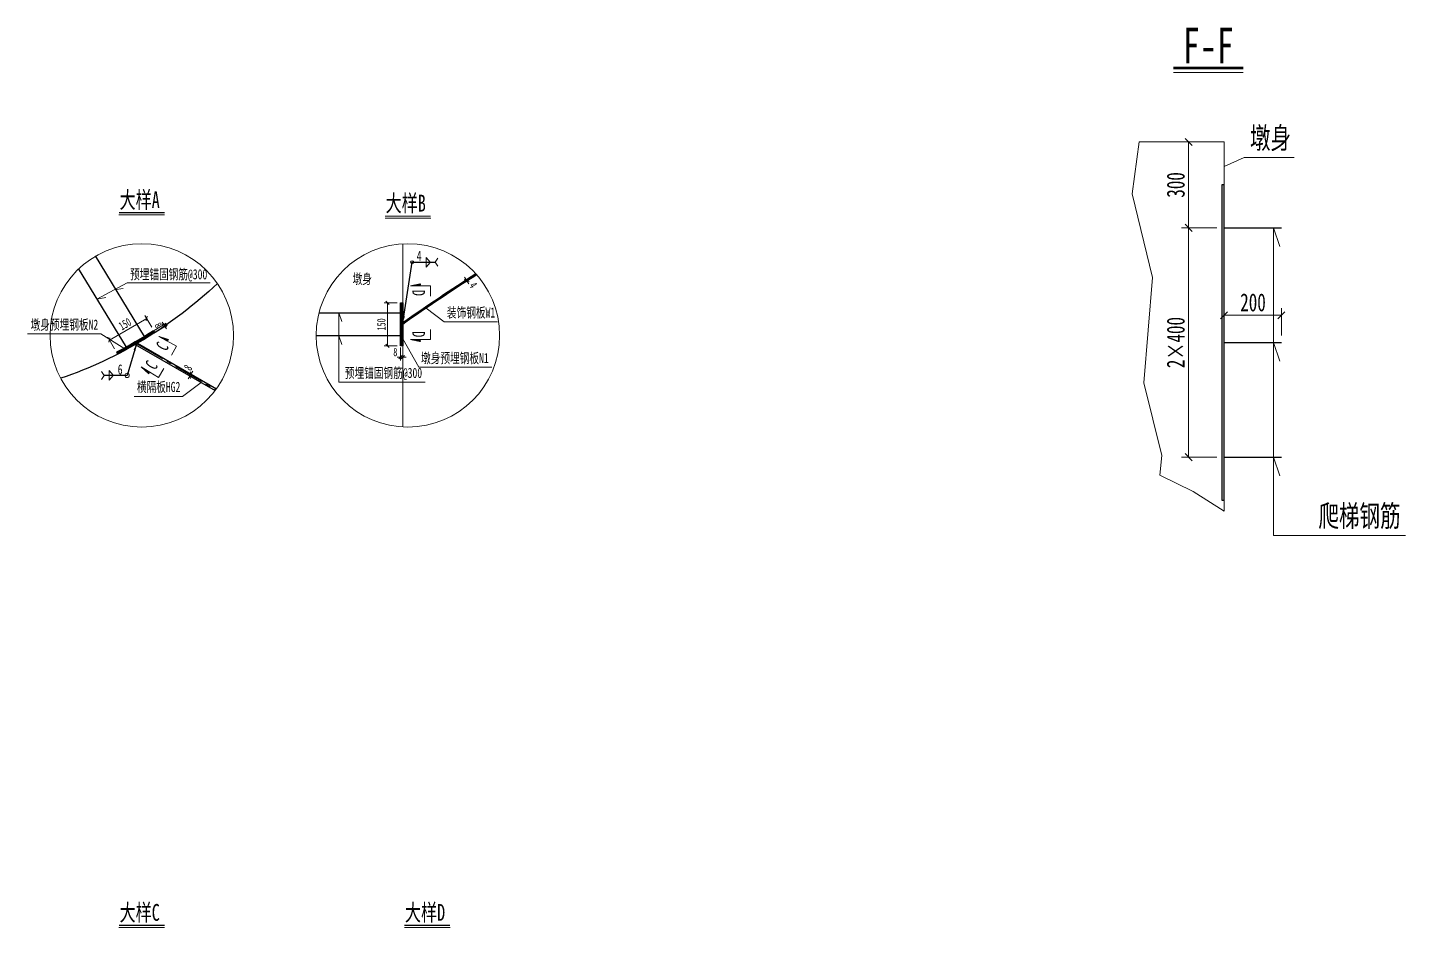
# Model space of a CAD drawing. Header units: millimetres. Extents: x 134964 to 142664, y -3921 to 2190.
# Drawn here: x 140523.3 to 141004, y 331.1 to 645.1 of the extents above; entities that cross this region are included whole.
import ezdxf
from ezdxf.enums import TextEntityAlignment as Align

# ---------------------------------------------------------------- set-up
doc = ezdxf.new("R2010")
doc.units = ezdxf.units.MM
doc.header["$LTSCALE"] = 2
doc.linetypes.add('CENTER2', pattern=[1.125, 0.75, -0.125, 0.125, -0.125])
doc.layers.get('0').update_dxf_attribs({"lineweight": 15})
doc.layers.get('DEFPOINTS').update_dxf_attribs({"color": 8, "lineweight": 15})
for name, color, linetype, lineweight in [('Dim', 4, 'Continuous', 15), ('中心线', 4, 'CENTER2', 15), ('文字', 7, 'Continuous', 15), ('文字说明', 7, 'Continuous', 15), ('标注线及字体', 2, 'Continuous', 15), ('钢板', 1, 'Continuous', 25)]:
    doc.layers.add(name, color=color, linetype=linetype, lineweight=lineweight)
doc.styles.add('111', font='仿宋_GB2312.TTF', dxfattribs={"width": 0.7})
doc.styles.add('BM_Dim', font='仿宋_GB2312.TTF', dxfattribs={"width": 0.85})
doc.styles.get("Standard").update_dxf_attribs({"font": 'txt', "bigfont": 'gbcbig.shx'})
doc.dimstyles.new('200', dxfattribs={"dimscale": 0, "dimtxt": 2.5, "dimasz": 1, "dimexe": 1, "dimexo": 1, "dimgap": 0.6, "dimtad": 1, "dimdec": 0, "dimlfac": 10, "dimdsep": 46, "dimtxsty": '111', "dimblk": 'OBLIQUE', "dimcen": 0, "dimclrd": 4, "dimclre": 4, "dimclrt": 4, "dimadec": 1, "dimazin": 2, "dimtfac": 1, "dimtdec": 0, "dimtix": 1, "dimtmove": 2, "dimatfit": 3, "dimfxl": 4, "dimfxlon": 1, "dimtolj": 1, "dimlwd": -1, "dimlwe": -1, "dimarcsym": 0})
doc.dimstyles.get("Standard").update_dxf_attribs({"dimtxt": 0.18, "dimasz": 0.18, "dimexe": 0.18, "dimexo": 0.0625, "dimgap": 0.09, "dimtad": 0, "dimtih": 1, "dimtoh": 1, "dimdec": 6, "dimzin": 0, "dimdsep": 46, "dimtxsty": 'Standard', "dimcen": 0.09, "dimadec": 0, "dimazin": 0, "dimtfac": 1, "dimtdec": 6, "dimtofl": 0, "dimtmove": 2, "dimatfit": 3, "dimfxl": 1, "dimtolj": 1, "dimtzin": 0, "dimarcsym": 0})

# ---------------------------------------------------------------- blocks, each defined once
blk = doc.blocks.new('剖面箭头')
at = {"ltscale": 10}
h = blk.add_hatch(dxfattribs=at)
h.set_pattern_fill('ANSI31', color=2, style=0)
h.set_pattern_definition([(45, (-182.99888, -777.8594), (-0.088388348, 0.088388348), [])])
h.paths.add_polyline_path([(6, -3), (3.15, -3), (3, -3.6)])
at = {"color": 3, "ltscale": 10}
blk.add_line((0, 0), (0, -3), dxfattribs=at)
at = {"color": 2, "ltscale": 10}
for p, q in [((0, -3), (6, -3)), ((6, -3), (3, -3.6)), ((3, -3.6), (3.15, -3))]:
    blk.add_line(p, q, dxfattribs=at)
blk = doc.blocks.new('_Oblique')
at = {"color": 0, "linetype": 'ByBlock', "lineweight": -2}
blk.add_line((-0.5, -0.5), (0.5, 0.5), dxfattribs=at)
blk = doc.blocks.new('*D11')
at = {"color": 4}
for p, q in [((140580.63, 523.14), (140578.93, 524.12)), ((140581.03, 523.83), (140579.33, 524.81)), ((140579.95, 523.53), (140580.35, 524.22)), ((140580.35, 524.22), (140580.94, 525.24)), ((140579.95, 523.53), (140579.36, 522.51))]:
    blk.add_line(p, q, dxfattribs=at)
at = {"layer": 'DEFPOINTS', "color": 0}
for p in [(140580.35, 524.22), (140581.65, 522.55), (140582.05, 523.24)]:
    blk.add_point(p, dxfattribs=at)
at = {"color": 4, "xscale": 1.176470588235294, "yscale": 1.176470588235294, "zscale": 1.176470588235294}
for p, rotation in [((140579.95, 523.53), 60.00000000071713), ((140580.35, 524.22), 240.0000000007171)]:
    blk.add_blockref('_Oblique', p, dxfattribs=dict(at, rotation=rotation))
at = {"color": 4, "insert": (140579.32, 526.47), "char_height": 2.941, "attachment_point": 5, "rotation": 60, "style": '111'}
blk.add_mtext('\\A1;8', dxfattribs=at)
blk = doc.blocks.new('*D12')
at = {"color": 4}
for p, q in [((140551.88, 536.1), (140564.89, 543.61)), ((140566.65, 540.55), (140564.3, 544.62)), ((140553.64, 533.04), (140551.29, 537.12))]:
    blk.add_line(p, q, dxfattribs=at)
at = {"layer": 'DEFPOINTS', "color": 0}
for p in [(140564.89, 543.61), (140567.6, 538.91), (140554.59, 531.4)]:
    blk.add_point(p, dxfattribs=at)
at = {"color": 4, "xscale": 1.176470588235294, "yscale": 1.176470588235294, "zscale": 1.176470588235294}
for p, rotation in [((140564.89, 543.61), 30.00000270846992), ((140551.88, 536.1), 210.0000027084699)]:
    blk.add_blockref('_Oblique', p, dxfattribs=dict(at, rotation=rotation))
at = {"color": 4, "insert": (140557.33, 541.67), "char_height": 2.941, "attachment_point": 5, "rotation": 30, "style": '111'}
blk.add_mtext('\\A1;150', dxfattribs=at)
blk = doc.blocks.new('*D13')
at = {"color": 4}
for p, q in [((140677.59, 557.78), (140675.42, 556.39)), ((140676.41, 557.02), (140675.77, 558.01)), ((140677.81, 557.44), (140675.63, 556.05)), ((140676.41, 557.02), (140676.62, 556.69)), ((140676.62, 556.69), (140677.26, 555.7))]:
    blk.add_line(p, q, dxfattribs=at)
at = {"layer": 'DEFPOINTS', "color": 0}
for p in [(140678.58, 558.41), (140678.8, 558.08), (140676.62, 556.69)]:
    blk.add_point(p, dxfattribs=at)
at = {"color": 4, "xscale": 1.176470588235294, "yscale": 1.176470588235294, "zscale": 1.176470588235294}
for p, rotation in [((140676.41, 557.02), 302.6610879317204), ((140676.62, 556.69), 122.6610879317205)]:
    blk.add_blockref('_Oblique', p, dxfattribs=dict(at, rotation=rotation))
at = {"color": 4, "insert": (140678.82, 555.25), "char_height": 2.941, "attachment_point": 5, "rotation": 302.6611, "style": '111'}
blk.add_mtext('\\A1;4', dxfattribs=at)
blk = doc.blocks.new('*D14')
at = {"color": 4}
for p, q in [((140653.42, 530.15), (140652.24, 530.15)), ((140653.42, 533.43), (140653.42, 528.97)), ((140653.42, 530.15), (140654.22, 530.15)), ((140654.22, 533.43), (140654.22, 528.97)), ((140654.22, 530.15), (140655.4, 530.15))]:
    blk.add_line(p, q, dxfattribs=at)
at = {"layer": 'DEFPOINTS', "color": 0}
for p in [(140653.42, 534.61), (140654.22, 534.61), (140654.22, 530.15)]:
    blk.add_point(p, dxfattribs=at)
at = {"color": 4, "xscale": 1.176470588235294, "yscale": 1.176470588235294, "zscale": 1.176470588235294}
blk.add_blockref('_Oblique', (140653.42, 530.15), dxfattribs=at)
at = {"color": 4, "xscale": 1.176470588235294, "yscale": 1.176470588235294, "zscale": 1.176470588235294, "rotation": 180}
blk.add_blockref('_Oblique', (140654.22, 530.15), dxfattribs=at)
at = {"color": 4, "insert": (140651.63, 531.89), "char_height": 2.941, "attachment_point": 5, "style": '111'}
blk.add_mtext('\\A1;8', dxfattribs=at)
blk = doc.blocks.new('*D15')
at = {"color": 4}
for p, q in [((140652.24, 549.06), (140647.71, 549.06)), ((140648.89, 534.06), (140648.89, 549.06)), ((140652.24, 534.06), (140647.71, 534.06))]:
    blk.add_line(p, q, dxfattribs=at)
at = {"layer": 'DEFPOINTS', "color": 0}
for p in [(140648.89, 549.06), (140653.42, 549.06), (140653.42, 534.06)]:
    blk.add_point(p, dxfattribs=at)
at = {"color": 4, "xscale": 1.176470588235294, "yscale": 1.176470588235294, "zscale": 1.176470588235294}
for p, rotation in [((140648.89, 549.06), 90), ((140648.89, 534.06), 270)]:
    blk.add_blockref('_Oblique', p, dxfattribs=dict(at, rotation=rotation))
at = {"color": 4, "insert": (140646.78, 541.56), "char_height": 2.941, "attachment_point": 5, "rotation": 90, "style": '111'}
blk.add_mtext('\\A1;150', dxfattribs=at)
blk = doc.blocks.new('*D20')
at = {"color": 4}
for p, q in [((140567.45, 539.39), (140571.7, 542.03)), ((140567.87, 538.71), (140572.12, 541.36)), ((140570.85, 541.51), (140570.32, 542.35)), ((140570.85, 541.51), (140571.27, 540.83)), ((140571.27, 540.83), (140571.8, 539.98))]:
    blk.add_line(p, q, dxfattribs=at)
at = {"layer": 'DEFPOINTS', "color": 0}
for p in [(140571.27, 540.83), (140565.21, 538), (140565.63, 537.32)]:
    blk.add_point(p, dxfattribs=at)
at = {"color": 4}
for p, rotation in [((140570.85, 541.51), 301.9149686006584), ((140571.27, 540.83), 121.9149686006585)]:
    blk.add_blockref('_Oblique', p, dxfattribs=dict(at, rotation=rotation))
at = {"color": 4, "insert": (140568.91, 541.31), "char_height": 2.5, "attachment_point": 5, "rotation": 301.915, "style": '111'}
blk.add_mtext('\\A1;8', dxfattribs=at)
blk = doc.blocks.new('*D108')
at = {"color": 4}
for p, q in [((140938.25, 605.21), (140925.88, 605.21)), ((140928.38, 605.21), (140928.38, 575.21)), ((140938.25, 575.21), (140925.88, 575.21))]:
    blk.add_line(p, q, dxfattribs=at)
at = {"layer": 'DEFPOINTS', "color": 0}
for p in [(140940.75, 605.21), (140928.38, 575.21), (140940.75, 575.21)]:
    blk.add_point(p, dxfattribs=at)
at = {"color": 4, "xscale": 2.5, "yscale": 2.5, "zscale": 2.5}
for p, rotation in [((140928.38, 605.21), 90), ((140928.38, 575.21), 270)]:
    blk.add_blockref('_Oblique', p, dxfattribs=dict(at, rotation=rotation))
at = {"color": 4, "insert": (140923.91, 590.21), "char_height": 6.25, "attachment_point": 5, "rotation": 90, "style": '111'}
blk.add_mtext('\\A1;300', dxfattribs=at)
blk = doc.blocks.new('*D109')
at = {"color": 4}
for p, q in [((140938.25, 575.21), (140925.88, 575.21)), ((140928.38, 575.21), (140928.38, 495.21)), ((140938.25, 495.21), (140925.88, 495.21))]:
    blk.add_line(p, q, dxfattribs=at)
at = {"layer": 'DEFPOINTS', "color": 0}
for p in [(140940.75, 575.21), (140928.38, 495.21), (140940.75, 495.21)]:
    blk.add_point(p, dxfattribs=at)
at = {"color": 4, "xscale": 2.5, "yscale": 2.5, "zscale": 2.5}
for p, rotation in [((140928.38, 575.21), 90), ((140928.38, 495.21), 270)]:
    blk.add_blockref('_Oblique', p, dxfattribs=dict(at, rotation=rotation))
at = {"color": 4, "insert": (140923.91, 535.21), "char_height": 6.25, "attachment_point": 5, "rotation": 90, "style": '111'}
blk.add_mtext('\\A1;2×400', dxfattribs=at)
blk = doc.blocks.new('*D110')
at = {"color": 4}
for p, q in [((140940.75, 537.71), (140940.75, 547.22)), ((140940.75, 544.72), (140960.75, 544.72)), ((140960.75, 537.71), (140960.75, 547.22))]:
    blk.add_line(p, q, dxfattribs=at)
at = {"layer": 'DEFPOINTS', "color": 0}
for p in [(140960.75, 544.72), (140940.75, 535.21), (140960.75, 535.21)]:
    blk.add_point(p, dxfattribs=at)
at = {"color": 4, "xscale": 2.5, "yscale": 2.5, "zscale": 2.5, "rotation": 180}
blk.add_blockref('_Oblique', (140940.75, 544.72), dxfattribs=at)
at = {"color": 4, "xscale": 2.5, "yscale": 2.5, "zscale": 2.5}
blk.add_blockref('_Oblique', (140960.75, 544.72), dxfattribs=at)
at = {"color": 4, "insert": (140950.84, 549.19), "char_height": 6.25, "attachment_point": 5, "style": '111'}
blk.add_mtext('\\A1;200', dxfattribs=at)

msp = doc.modelspace()

# ---------------------------------------------------------------- hatches: boundary and pattern name
h = msp.add_hatch()
h.set_pattern_fill('ANSI31', color=8, scale=0.1, style=0)
h.set_pattern_definition([(45, (1038.37457, 6.0716), (-0.224506403, 0.224506403), [])])
h.paths.add_polyline_path([(140653.42, 549.06), (140654.22, 549.06), (140654.22, 534.06), (140653.42, 534.06), (140653.42, 546.56)])
h = msp.add_hatch()
h.set_pattern_fill('JIS_LC_20', color=8, scale=0.01)
h.set_pattern_definition([(45, (-212.20916, 1939.31539), (-0.14142135624, 0.14142135624), []), (45, (-212.20516, 1939.31539), (-0.14142135624, 0.14142135624), [])])
h.paths.add_polyline_path([(140567.32, 539.33), (140567.74, 538.68, -0.013975), (140561.73, 534.97, -0.000769), (140561.33, 534.74, -0.00077), (140560.93, 534.51, -0.013974), (140554.71, 531.16), (140554.36, 531.85, 0.024928), (140567.32, 539.33)])

# ---------------------------------------------------------------- linework, layer by layer
at = {"color": 4}
for p, q in [((140923.05, 629.48), (140947.42, 629.48)), ((140555.23, 579.79), (140571.16, 579.79)), ((140648.05, 578.6), (140663.98, 578.6)), ((140555.23, 331.14), (140571.16, 331.14)), ((140654.79, 331.14), (140670.71, 331.14))]:
    msp.add_line(p, q, dxfattribs=at)
at = {"color": 8}
for p, q in [((140911.1, 605.21), (140940.75, 605.21)), ((140940.75, 605.21), (140940.75, 476.39)), ((140654.22, 569.66), (140654.22, 505.76))]:
    msp.add_line(p, q, dxfattribs=at)
for p, q in [((140947.79, 599.81), (140940.75, 596.63)), ((140947.79, 599.81), (140965.19, 599.81)), ((140957.97, 575.21), (140957.97, 467.92)), ((140960.15, 568.76), (140957.97, 575.21)), ((140547.54, 550.39), (140558.12, 555.99)), ((140556.74, 554.1), (140553.58, 553.59)), ((140558.12, 555.99), (140587.06, 555.99)), ((140550.7, 550.9), (140547.54, 550.39)), ((140631.97, 545.56), (140631.97, 521.42)), ((140633, 542.53), (140631.97, 545.56)), ((140662.4, 547.23), (140668.62, 542.39)), ((140668.62, 542.39), (140687.24, 542.39)), ((140523.34, 538.26), (140548.89, 538.26)), ((140548.89, 538.26), (140557.31, 532.98)), ((140633, 534.53), (140631.97, 537.56)), ((140654.22, 536.56), (140659.82, 526.59)), ((140960.15, 528.76), (140957.97, 535.21)), ((140685.27, 526.59), (140659.82, 526.59)), ((140583.85, 521.27), (140577.39, 516.37)), ((140631.97, 521.42), (140662.01, 521.42)), ((140560.5, 516.37), (140577.39, 516.37)), ((140960.15, 488.76), (140957.97, 495.21)), ((140957.97, 467.92), (141004.02, 467.92))]:
    msp.add_line(p, q)
at = {"color": 6}
for points, const_width in [([(140923.05, 630.98), (140947.42, 630.98)], 0.9), ([(140555.23, 580.5), (140571.16, 580.5)], 0.424), ([(140648.05, 579.3), (140663.98, 579.3)], 0.424), ([(140555.23, 331.85), (140571.16, 331.85)], 0.424), ([(140654.79, 331.85), (140670.71, 331.85)], 0.424)]:
    msp.add_lwpolyline(points, dxfattribs=dict(at, const_width=const_width))
at = {"color": 8}
msp.add_lwpolyline([(140911.1, 605.21), (140908.71, 587.06), (140915.74, 557.93), (140912.71, 521.12), (140919.03, 495.84), (140918.36, 488.94), (140929.99, 483.22), (140940.75, 476.39)], dxfattribs=at)
for centre in [(140563.19, 537.71), (140656.02, 537.71)]:
    msp.add_circle(centre, 32)
for centre, radius in [((140657.5, 563.22), 0.545), ((140558.07, 523.74), 0.771)]:
    msp.add_circle(centre, radius, dxfattribs=at)
at = {"layer": '中心线', "linetype": 'CENTER2', "ltscale": 7}
msp.add_line((140561.33, 534.74), (140588.99, 518.77), dxfattribs=at)
at = {"layer": '文字说明', "color": 8}
for p, q in [((140662.4, 563.22), (140662.4, 564.91)), ((140662.4, 564.91), (140663.75, 563.22)), ((140662.4, 563.18), (140662.4, 561.49)), ((140662.4, 561.49), (140663.75, 563.18)), ((140551.82, 523.78), (140551.82, 525.46)), ((140551.82, 525.46), (140553.16, 523.78)), ((140551.82, 523.74), (140551.82, 522.05)), ((140551.82, 522.05), (140553.16, 523.74))]:
    msp.add_line(p, q, dxfattribs=at)
at = {"layer": '文字说明', "color": 8, "linetype": 'Continuous'}
for p, q in [((140665.55, 563.22), (140666.48, 564.61)), ((140665.55, 563.22), (140666.48, 561.83)), ((140550.02, 523.74), (140549.09, 525.13)), ((140550.02, 523.74), (140549.09, 522.35))]:
    msp.add_line(p, q, dxfattribs=at)
at = {"layer": '钢板'}
for p, q in [((140940.75, 575.21), (140960.75, 575.21)), ((140546.93, 565.5), (140564.03, 537.27)), ((140541.05, 561.09), (140557.69, 533.61)), ((140625, 545.56), (140653.42, 545.56)), ((140653.42, 545.56), (140653.42, 537.56)), ((140567.32, 539.33), (140567.76, 538.66)), ((140560.93, 534.51), (140588.75, 518.45)), ((140561.73, 534.97), (140589.23, 519.1)), ((140653.42, 537.56), (140624.02, 537.56)), ((140940.75, 535.21), (140960.75, 535.21)), ((140554.36, 531.85), (140554.72, 531.14)), ((140940.75, 495.21), (140960.75, 495.21))]:
    msp.add_line(p, q, dxfattribs=at)
for points in [[(140940.75, 590.21), (140939.95, 590.21), (140939.95, 480.21), (140940.75, 480.21)], [(140653.42, 549.06), (140654.22, 549.06), (140654.22, 534.06), (140653.42, 534.06)]]:
    msp.add_lwpolyline(points, close=True, dxfattribs=at)
for points in [[(140679.75, 559.17, 0.011467), (140654.22, 542.04)], [(140680.02, 558.87, 0.011596), (140654.22, 541.55)], [(140589.57, 555.82, -0.107728), (140534.92, 522.73)], [(140567.32, 539.33, -0.024961), (140554.36, 531.85)]]:
    msp.add_lwpolyline(points, format="xyb", dxfattribs=at)

# ---------------------------------------------------------------- block references
at = {"layer": 'Dim', "yscale": 1.176470588235294, "zscale": 1.176470588235294}
for p, xscale, rotation in [((140663.96, 551.45), 1.176470588235294, 180), ((140573.55, 530.84), 1.176470588235294, 150.7207808084646), ((140570.82, 526.11), -1.176470588235294, 329.2792191916285)]:
    msp.add_blockref('剖面箭头', p, dxfattribs=dict(at, xscale=xscale, rotation=rotation))
at = {"layer": 'Dim', "xscale": -1.176470588235294, "yscale": 1.176470588235294, "zscale": 1.176470588235294}
msp.add_blockref('剖面箭头', (140663.96, 539.79), dxfattribs=at)

# ---------------------------------------------------------------- texts
at = {"layer": '文字', "style": 'BM_Dim', "width": 0.7}
for s, height, p in [('墩身', 7.5, (140956.95, 600.62)), ('预埋锚固钢筋@300', 3.529, (140572.56, 556.21)), ('墩身', 3.529, (140640.1, 554.62)), ('装饰钢板W1', 3.529, (140678.06, 542.88)), ('墩身预埋钢板N2', 3.529, (140536.2, 538.66)), ('墩身预埋钢板N1', 3.529, (140672.41, 526.98)), ('预埋锚固钢筋@300', 3.529, (140647.51, 521.8)), ('横隔板HG2', 3.529, (140569.06, 516.91)), ('爬梯钢筋', 7.5, (140987.99, 468.73))]:
    msp.add_text(s, height=height, dxfattribs=at).set_placement(p, align=Align.BOTTOM_CENTER)
at = {"layer": '文字', "color": 8, "style": 'BM_Dim', "width": 0.7}
for s, p in [('4', (140660.79, 563.7)), ('6', (140556.48, 524.09))]:
    msp.add_text(s, height=3.53, dxfattribs=at).set_placement(p, align=Align.RIGHT)
at = {"layer": '文字', "style": 'BM_Dim', "width": 0.7}
for s, rotation, p in [('D', 270, (140657.59, 552.54)), ('D', 270, (140657.59, 538.11)), ('C', 60.7208, (140572.23, 532.85)), ('C', 59.2792, (140568.42, 526.25))]:
    msp.add_text(s, height=4.41, rotation=rotation, dxfattribs=at).set_placement(p, align=Align.CENTER)
at = {"layer": '标注线及字体', "color": 0, "style": '111', "width": 0.7}
msp.add_text('F-F', height=12.5, dxfattribs=at).set_placement((140935.26, 638.86), align=Align.MIDDLE)
for s, p in [('大样A', (140555.42, 582.1)), ('大样B', (140648.24, 580.91)), ('大样C', (140555.42, 333.45)), ('大样D', (140654.98, 333.45))]:
    msp.add_text(s, height=5.882, dxfattribs=at).set_placement(p)

# ---------------------------------------------------------------- dimensions: what is measured, and where the dimension line sits
for base, p1, p2, override, picture, middle in [((140928.38, 575.21), (140940.75, 605.21), (140940.75, 575.21), {"dimscale": 2.5, "dimblk": 'Oblique'}, '*D108', (140923.91, 590.21)), ((140648.89, 549.06), (140653.42, 534.06), (140653.42, 549.06), {"dimscale": 1.176471, "dimblk": 'Oblique', "dimfxl": 3}, '*D15', (140646.78, 541.56))]:
    dim = msp.add_linear_dim(base=base, p1=p1, p2=p2, angle=90, dimstyle='200', override=override)
    dim.commit()
    dim.dimension.update_dxf_attribs({"geometry": picture, "text_midpoint": middle})
dim = msp.add_linear_dim(base=(140928.38, 495.21), p1=(140940.75, 575.21), p2=(140940.75, 495.21), angle=90, text='2×400', dimstyle='200', override={"dimscale": 2.5, "dimtxsty": '111', "dimblk": 'Oblique'})
dim.commit()
dim.dimension.update_dxf_attribs({"geometry": '*D109', "text_midpoint": (140923.91, 535.21)})
for base, p1, p2, angle, override, picture, middle in [((140676.62, 556.69), (140678.58, 558.41), (140678.8, 558.08), 302.6611, {"dimscale": 1.176471, "dimblk": 'Oblique', "dimfxl": 3}, '*D13', (140678.82, 555.25)), ((140571.27, 540.83), (140565.21, 538), (140565.63, 537.32), 301.915, {"dimscale": 1}, '*D20', (140568.91, 541.31)), ((140654.22, 530.15), (140653.42, 534.61), (140654.22, 534.61), 0, {"dimscale": 1.176471, "dimblk": 'Oblique', "dimfxl": 3}, '*D14', (140651.63, 531.89)), ((140580.35, 524.22), (140581.65, 522.55), (140582.05, 523.24), 60, {"dimscale": 1.176471, "dimtxsty": '111', "dimblk": 'Oblique', "dimfxl": 3}, '*D11', (140579.32, 526.47))]:
    dim = msp.add_linear_dim(base=base, p1=p1, p2=p2, angle=angle, dimstyle='200', override=override)
    dim.commit()
    dim.dimension.update_dxf_attribs({"geometry": picture, "text_midpoint": middle, "dimtype": 161})
dim = msp.add_linear_dim(base=(140960.75, 544.72), p1=(140940.75, 535.21), p2=(140960.75, 535.21), dimstyle='200', override={"dimscale": 2.5, "dimblk": 'Oblique'})
dim.commit()
dim.dimension.update_dxf_attribs({"geometry": '*D110', "text_midpoint": (140950.84, 549.19), "dimtype": 160})
dim = msp.add_aligned_dim(p1=(140554.59, 531.4), p2=(140567.6, 538.91), distance=5.42, dimstyle='200', override={"dimscale": 1.176471, "dimblk": 'Oblique', "dimfxl": 3})
dim.commit()
dim.dimension.update_dxf_attribs({"geometry": '*D12', "text_midpoint": (140557.33, 541.67)})

# ---------------------------------------------------------------- leaders
at = {"layer": '文字说明', "color": 8}
for points in [[(140654.22, 542.04), (140657.5, 563.22), (140665.55, 563.22)], [(140561.33, 534.74), (140558.07, 523.74), (140550.02, 523.74)]]:
    msp.add_leader(points, dimstyle='Standard', override={"dimscale": 1.176471, "dimasz": 2}, dxfattribs=at)

doc.saveas('drawing.dxf')
